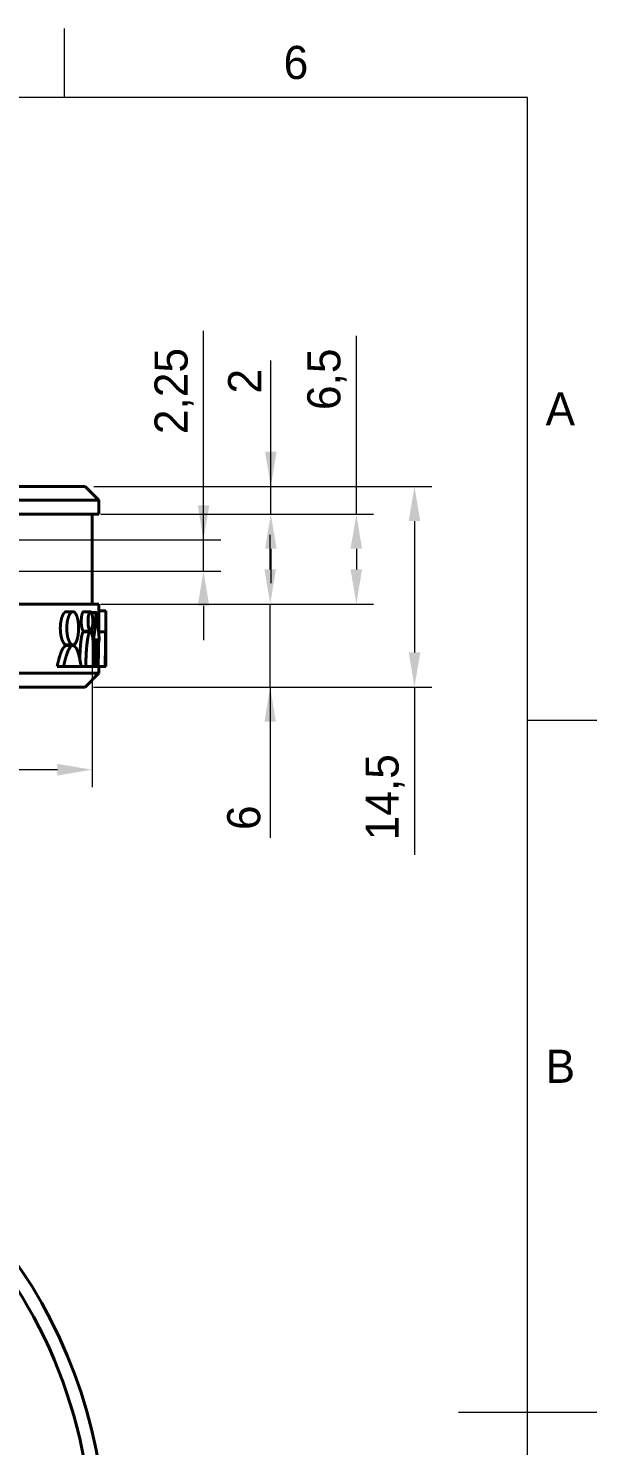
# Model space of a CAD drawing. Header units: millimetres. Extents: x 15 to 292, y 5 to 205.
# Drawn here: x 250.9 to 292, y 102.6 to 205 of the extents above; entities that cross this region are included whole.
import ezdxf

# ---------------------------------------------------------------- set-up
doc = ezdxf.new("R2010")
doc.units = ezdxf.units.MM
for name, color, linetype in [('Annotations', 7, 'Continuous'), ('Border', 7, 'Continuous'), ('Geometries', 7, 'Continuous')]:
    doc.layers.add(name, color=color, linetype=linetype)
doc.styles.add('Shapr0', font='txt', dxfattribs={"height": 2.3925})
doc.styles.add('Shapr3', font='txt', dxfattribs={"height": 2.3925})
doc.dimstyles.new('ISO-25', dxfattribs={"dimtxt": 2.5, "dimasz": 2.5, "dimexe": 1.25, "dimexo": 0.625, "dimtad": 1, "dimtxsty": 'Standard', "dimcen": 2.5, "dimadec": 0, "dimazin": 0, "dimtfac": 1, "dimtmove": 0, "dimatfit": 3, "dimfxl": 1, "dimarcsym": 0})

# ---------------------------------------------------------------- blocks, each defined once
blk = doc.blocks.new('*D5')
at = {"layer": 'Annotations', "color": 0, "linetype": 'Continuous', "lineweight": 15}
for p, q in [((263.56, 168.03), (263.56, 183.14)), ((263.56, 170.53), (263.56, 173.03)), ((249.7, 168.03), (264.81, 168.03)), ((263.56, 165.78), (263.56, 168.03)), ((249.7, 165.78), (264.81, 165.78)), ((263.56, 163.28), (263.56, 160.78))]:
    blk.add_line(p, q, dxfattribs=at)
at = {"layer": 'Annotations', "color": 0}
for points in [[(263.15, 170.53), (263.98, 170.53), (263.56, 168.03)], [(263.98, 163.28), (263.15, 163.28), (263.56, 165.78)]]:
    blk.add_solid(points, dxfattribs=at)
at = {"layer": 'Defpoints', "color": 0}
for p in [(249.08, 168.03), (263.56, 168.03), (249.08, 165.78)]:
    blk.add_point(p, dxfattribs=at)
at = {"layer": 'Annotations', "color": 0, "lineweight": 15, "insert": (261.44, 178.79), "char_height": 2.393, "attachment_point": 5, "rotation": 90, "style": 'Shapr3'}
blk.add_mtext('\\A1;2,25', dxfattribs=at)
blk = doc.blocks.new('*D6')
at = {"layer": 'Annotations', "color": 0, "linetype": 'Continuous', "lineweight": 15}
for p, q in [((274.62, 169.9), (274.62, 182.79)), ((256.13, 169.9), (275.87, 169.9)), ((274.62, 167.4), (274.62, 165.9)), ((256.13, 163.4), (275.87, 163.4))]:
    blk.add_line(p, q, dxfattribs=at)
at = {"layer": 'Annotations', "color": 0}
for points in [[(275.03, 167.4), (274.2, 167.4), (274.62, 169.9)], [(274.2, 165.9), (275.03, 165.9), (274.62, 163.4)]]:
    blk.add_solid(points, dxfattribs=at)
at = {"layer": 'Defpoints', "color": 0}
for p in [(255.5, 169.9), (255.5, 163.4), (274.62, 163.4)]:
    blk.add_point(p, dxfattribs=at)
at = {"layer": 'Annotations', "color": 0, "lineweight": 15, "insert": (272.49, 179.64), "char_height": 2.393, "attachment_point": 5, "rotation": 90, "style": 'Shapr3'}
blk.add_mtext('\\A1;6,5', dxfattribs=at)
blk = doc.blocks.new('*D7')
at = {"layer": 'Annotations', "color": 0, "linetype": 'Continuous', "lineweight": 15}
for p, q in [((268.43, 171.9), (268.43, 181)), ((268.43, 174.4), (268.43, 176.9)), ((255.63, 171.9), (269.68, 171.9)), ((268.43, 169.9), (268.43, 171.9)), ((256.13, 169.9), (269.68, 169.9)), ((268.43, 167.4), (268.43, 164.9))]:
    blk.add_line(p, q, dxfattribs=at)
at = {"layer": 'Annotations', "color": 0}
for points in [[(268.02, 174.4), (268.85, 174.4), (268.43, 171.9)], [(268.85, 167.4), (268.02, 167.4), (268.43, 169.9)]]:
    blk.add_solid(points, dxfattribs=at)
at = {"layer": 'Defpoints', "color": 0}
for p in [(255, 171.9), (268.43, 171.9), (255.5, 169.9)]:
    blk.add_point(p, dxfattribs=at)
at = {"layer": 'Annotations', "color": 0, "lineweight": 15, "insert": (266.54, 179.5), "char_height": 2.393, "attachment_point": 5, "rotation": 90, "style": 'Shapr3'}
blk.add_mtext('\\A1;2', dxfattribs=at)
blk = doc.blocks.new('*D8')
at = {"layer": 'Annotations', "color": 0, "linetype": 'Continuous', "lineweight": 15}
for p, q in [((268.39, 165.9), (268.39, 168.4)), ((256.13, 163.4), (269.64, 163.4)), ((268.39, 157.4), (268.39, 163.4)), ((255.62, 157.4), (269.64, 157.4)), ((268.39, 157.4), (268.39, 146.52)), ((268.39, 154.9), (268.39, 152.4))]:
    blk.add_line(p, q, dxfattribs=at)
at = {"layer": 'Annotations', "color": 0}
for points in [[(267.97, 165.9), (268.8, 165.9), (268.39, 163.4)], [(268.8, 154.9), (267.97, 154.9), (268.39, 157.4)]]:
    blk.add_solid(points, dxfattribs=at)
at = {"layer": 'Defpoints', "color": 0}
for p in [(255.5, 163.4), (268.39, 163.4), (255, 157.4)]:
    blk.add_point(p, dxfattribs=at)
at = {"layer": 'Annotations', "color": 0, "lineweight": 15, "insert": (266.49, 147.96), "char_height": 2.393, "attachment_point": 5, "rotation": 90, "style": 'Shapr3'}
blk.add_mtext('\\A1;6', dxfattribs=at)
blk = doc.blocks.new('*D9')
at = {"layer": 'Annotations', "color": 0, "linetype": 'Continuous', "lineweight": 15}
for p, q in [((255.63, 171.9), (280.07, 171.9)), ((278.82, 169.4), (278.82, 159.9)), ((255.62, 157.4), (280.07, 157.4)), ((278.82, 157.4), (278.82, 145.27))]:
    blk.add_line(p, q, dxfattribs=at)
at = {"layer": 'Annotations', "color": 0}
for points in [[(279.24, 169.4), (278.41, 169.4), (278.82, 171.9)], [(278.41, 159.9), (279.24, 159.9), (278.82, 157.4)]]:
    blk.add_solid(points, dxfattribs=at)
at = {"layer": 'Defpoints', "color": 0}
for p in [(255, 171.9), (255, 157.4), (278.82, 157.4)]:
    blk.add_point(p, dxfattribs=at)
at = {"layer": 'Annotations', "color": 0, "lineweight": 15, "insert": (276.7, 149.44), "char_height": 2.393, "attachment_point": 5, "rotation": 90, "style": 'Shapr3'}
blk.add_mtext('\\A1;14,5', dxfattribs=at)
blk = doc.blocks.new('*D10')
at = {"layer": 'Annotations', "color": 0, "linetype": 'Continuous', "lineweight": 15}
for p, q in [((184.5, 162.78), (184.5, 150.18)), ((255.5, 162.78), (255.5, 150.18)), ((253, 151.43), (187, 151.43))]:
    blk.add_line(p, q, dxfattribs=at)
at = {"layer": 'Annotations', "color": 0}
for points in [[(187, 151.85), (187, 151.01), (184.5, 151.43)], [(253, 151.01), (253, 151.85), (255.5, 151.43)]]:
    blk.add_solid(points, dxfattribs=at)
at = {"layer": 'Defpoints', "color": 0}
for p in [(184.5, 163.4), (255.5, 163.4), (184.5, 151.43)]:
    blk.add_point(p, dxfattribs=at)
at = {"layer": 'Annotations', "color": 0, "lineweight": 15, "insert": (220.15, 153.33), "char_height": 2.393, "attachment_point": 5, "style": 'Shapr3'}
blk.add_mtext('\\A1;71', dxfattribs=at)

msp = doc.modelspace()

# ---------------------------------------------------------------- linework, layer by layer
at = {"layer": 'Border', "linetype": 'Continuous', "lineweight": 15}
for p, q in [((253.5, 200), (253.5, 205)), ((287, 200), (20, 200)), ((287, 10), (287, 200)), ((287, 155), (292, 155)), ((282, 105), (292, 105))]:
    msp.add_line(p, q, dxfattribs=at)
at = {"layer": 'Geometries', "linetype": 'Continuous', "lineweight": 40}
for p, q in [((255, 171.9), (185, 171.9)), ((256, 170.9), (255, 171.9)), ((184, 170.9), (256, 170.9)), ((256, 170.9), (256, 169.9)), ((184.5, 169.9), (255.5, 169.9)), ((255.5, 169.9), (256, 169.9)), ((255.5, 169.9), (255.5, 163.4)), ((184.5, 163.4), (255.5, 163.4)), ((253.654, 162.85), (254.05, 162.85)), ((254.05, 162.85), (254.121, 162.85)), ((254.9, 162.85), (255.385, 162.85)), ((255.5, 163.4), (256, 163.4)), ((256, 163.4), (256, 162.9)), ((256.5, 162.9), (256, 162.9)), ((256.5, 158.9), (256.5, 162.9)), ((255.448, 162.8), (255.839, 162.8)), ((255.771, 161.85), (255.54, 161.85)), ((255.839, 161.9), (255.545, 161.9)), ((255.552, 162), (255.839, 162)), ((255.904, 161.85), (255.868, 161.85)), ((254.9, 161.45), (255.204, 161.45)), ((255.198, 161.4), (254.9, 161.4)), ((255.385, 161.4), (255.198, 161.4)), ((255.204, 161.45), (255.385, 161.45)), ((255.521, 161.724), (255.727, 161.724)), ((255.541, 161.024), (255.643, 161.024)), ((255.741, 160.9), (255.741, 159.15)), ((255.93, 160.9), (255.93, 160.65)), ((255.997, 161.4), (255.986, 161.4)), ((256.486, 161.4), (255.997, 161.4)), ((256.486, 161.4), (256.497, 161.4)), ((253.654, 160.45), (254.05, 160.45)), ((254.121, 160.4), (253.654, 160.4)), ((254.05, 160.45), (254.121, 160.45)), ((255.593, 160.65), (255.69, 160.65)), ((255.93, 160.65), (255.974, 160.65)), ((255.93, 160.65), (255.93, 159.15)), ((253.455, 158.9), (252.987, 158.9)), ((254.708, 158.9), (253.455, 158.9)), ((255.058, 158.9), (254.708, 158.9)), ((255.058, 158.901), (255.058, 158.9)), ((255.671, 158.9), (255.058, 158.9)), ((255.741, 159.15), (255.669, 159.15)), ((255.672, 158.9), (255.791, 158.9)), ((255.791, 158.9), (255.886, 158.9)), ((256, 158.9), (255.944, 158.9)), ((256.446, 158.9), (256, 158.9)), ((256, 158.9), (256, 158.4)), ((256.5, 158.9), (256.446, 158.9)), ((256, 158.4), (184, 158.4)), ((256, 158.4), (255, 157.4)), ((185, 157.4), (254.996, 157.4)), ((254.996, 157.4), (255, 157.4))]:
    msp.add_line(p, q, dxfattribs=at)
at = {"layer": 'Geometries', "linetype": 'Continuous', "lineweight": 40, "flags": 128}
for points in [[(253.654, 162.85), (253.644, 162.85), (253.635, 162.849), (253.625, 162.848), (253.616, 162.846), (253.606, 162.843), (253.597, 162.84), (253.588, 162.836), (253.578, 162.832), (253.569, 162.827), (253.559, 162.821), (253.55, 162.815), (253.54, 162.808), (253.53, 162.8), (253.52, 162.792), (253.511, 162.783), (253.502, 162.774), (253.492, 162.764), (253.483, 162.754), (253.475, 162.743), (253.466, 162.732), (253.457, 162.72), (253.448, 162.708), (253.44, 162.695), (253.431, 162.682), (253.423, 162.668), (253.414, 162.653), (253.405, 162.637), (253.397, 162.621), (253.389, 162.605), (253.38, 162.588), (253.373, 162.571), (253.365, 162.554), (253.358, 162.536), (253.35, 162.518), (253.343, 162.499), (253.336, 162.48), (253.329, 162.461), (253.323, 162.441), (253.316, 162.421), (253.31, 162.4), (253.303, 162.378), (253.297, 162.356), (253.291, 162.333), (253.285, 162.31), (253.279, 162.287), (253.274, 162.264), (253.269, 162.241), (253.264, 162.218), (253.259, 162.194), (253.254, 162.171), (253.25, 162.147), (253.246, 162.122), (253.242, 162.098), (253.238, 162.073), (253.235, 162.048), (253.232, 162.022), (253.228, 161.995), (253.225, 161.968), (253.223, 161.941), (253.22, 161.914), (253.218, 161.888), (253.216, 161.862), (253.214, 161.836), (253.213, 161.81), (253.212, 161.783), (253.211, 161.757), (253.21, 161.73), (253.209, 161.704), (253.209, 161.677), (253.209, 161.651), (253.209, 161.623), (253.209, 161.595), (253.21, 161.567), (253.211, 161.539), (253.212, 161.512), (253.213, 161.485), (253.215, 161.459), (253.217, 161.433), (253.218, 161.407), (253.221, 161.381), (253.223, 161.355), (253.226, 161.33), (253.229, 161.304), (253.232, 161.279), (253.235, 161.254), (253.238, 161.228), (253.242, 161.202), (253.247, 161.176), (253.251, 161.15), (253.255, 161.125), (253.26, 161.101), (253.265, 161.078), (253.27, 161.055), (253.275, 161.032), (253.28, 161.009), (253.286, 160.987), (253.291, 160.965), (253.297, 160.944), (253.303, 160.922), (253.309, 160.901), (253.316, 160.88), (253.323, 160.859), (253.33, 160.838), (253.337, 160.818), (253.345, 160.798), (253.352, 160.779), (253.359, 160.761), (253.367, 160.744), (253.374, 160.726), (253.382, 160.71), (253.39, 160.694), (253.398, 160.678), (253.406, 160.662), (253.414, 160.648), (253.422, 160.633), (253.431, 160.619), (253.44, 160.605), (253.449, 160.591), (253.458, 160.579), (253.467, 160.566), (253.476, 160.555), (253.485, 160.545), (253.494, 160.535), (253.503, 160.525), (253.513, 160.516), (253.522, 160.508), (253.531, 160.5), (253.54, 160.493), (253.55, 160.486), (253.559, 160.48), (253.569, 160.474), (253.579, 160.469), (253.589, 160.464), (253.599, 160.46), (253.608, 160.457), (253.618, 160.455), (253.627, 160.453), (253.637, 160.451), (253.646, 160.45), (253.654, 160.45)], [(254.121, 162.85), (254.117, 162.85), (254.107, 162.85), (254.097, 162.848), (254.087, 162.847), (254.077, 162.844), (254.067, 162.841), (254.058, 162.837), (254.049, 162.833), (254.039, 162.828), (254.03, 162.823), (254.02, 162.817), (254.011, 162.811), (254.002, 162.804), (253.993, 162.796), (253.983, 162.788), (253.974, 162.779), (253.965, 162.769), (253.955, 162.759), (253.946, 162.748), (253.937, 162.736), (253.927, 162.724), (253.919, 162.712), (253.91, 162.699), (253.901, 162.686), (253.893, 162.673), (253.885, 162.658), (253.876, 162.644), (253.868, 162.629), (253.86, 162.613), (253.852, 162.597), (253.845, 162.581), (253.837, 162.563), (253.829, 162.544), (253.821, 162.525), (253.813, 162.506), (253.806, 162.486), (253.799, 162.467), (253.792, 162.448), (253.786, 162.428), (253.779, 162.407), (253.773, 162.386), (253.767, 162.365), (253.761, 162.344), (253.755, 162.322), (253.75, 162.3), (253.745, 162.277), (253.739, 162.253), (253.734, 162.229), (253.729, 162.204), (253.724, 162.18), (253.719, 162.154), (253.715, 162.13), (253.711, 162.106), (253.708, 162.081), (253.704, 162.056), (253.701, 162.031), (253.698, 162.006), (253.695, 161.98), (253.692, 161.955), (253.689, 161.929), (253.687, 161.903), (253.685, 161.876), (253.683, 161.848), (253.681, 161.821), (253.68, 161.793), (253.679, 161.765), (253.678, 161.739), (253.677, 161.712), (253.677, 161.686), (253.677, 161.659), (253.677, 161.633), (253.677, 161.606), (253.678, 161.58), (253.678, 161.553), (253.679, 161.527), (253.68, 161.501), (253.682, 161.473), (253.684, 161.446), (253.686, 161.418), (253.688, 161.391), (253.69, 161.364), (253.693, 161.338), (253.695, 161.312), (253.698, 161.287), (253.702, 161.262), (253.705, 161.237), (253.709, 161.212), (253.712, 161.188), (253.716, 161.163), (253.721, 161.139), (253.725, 161.115), (253.73, 161.09), (253.735, 161.066), (253.74, 161.042), (253.746, 161.018), (253.752, 160.994), (253.757, 160.972), (253.763, 160.951), (253.769, 160.929), (253.775, 160.908), (253.781, 160.887), (253.788, 160.867), (253.794, 160.847), (253.801, 160.828), (253.808, 160.809), (253.815, 160.79), (253.823, 160.771), (253.831, 160.752), (253.838, 160.734), (253.847, 160.716), (253.855, 160.699), (253.863, 160.683), (253.871, 160.667), (253.879, 160.652), (253.887, 160.638), (253.895, 160.624), (253.904, 160.61), (253.912, 160.597), (253.921, 160.585), (253.93, 160.573), (253.939, 160.562), (253.948, 160.55), (253.957, 160.539), (253.967, 160.529), (253.977, 160.519), (253.986, 160.51), (253.995, 160.503), (254.004, 160.496), (254.013, 160.489), (254.022, 160.483), (254.03, 160.477), (254.04, 160.472), (254.049, 160.468), (254.058, 160.464), (254.067, 160.46), (254.076, 160.457)], [(254.121, 160.45), (254.123, 160.45), (254.132, 160.451), (254.142, 160.452), (254.151, 160.453), (254.161, 160.455), (254.17, 160.458), (254.18, 160.462), (254.189, 160.466), (254.199, 160.471), (254.208, 160.476), (254.218, 160.482), (254.227, 160.489), (254.236, 160.496), (254.245, 160.503), (254.253, 160.511), (254.262, 160.52), (254.27, 160.529), (254.279, 160.539), (254.287, 160.549), (254.296, 160.56), (254.304, 160.571), (254.312, 160.583), (254.321, 160.597), (254.329, 160.61), (254.337, 160.624), (254.345, 160.639), (254.353, 160.654), (254.36, 160.669), (254.367, 160.684), (254.375, 160.7), (254.382, 160.717), (254.388, 160.733), (254.395, 160.751), (254.402, 160.769), (254.408, 160.787), (254.415, 160.805), (254.421, 160.825), (254.427, 160.846), (254.433, 160.867), (254.439, 160.888), (254.445, 160.91), (254.451, 160.931), (254.456, 160.952), (254.461, 160.974), (254.466, 160.996), (254.47, 161.019), (254.475, 161.041), (254.479, 161.064), (254.483, 161.088), (254.487, 161.111), (254.491, 161.135), (254.495, 161.16), (254.499, 161.186), (254.502, 161.212), (254.505, 161.238), (254.508, 161.264), (254.511, 161.289), (254.513, 161.315), (254.516, 161.34), (254.518, 161.366), (254.52, 161.392), (254.522, 161.418), (254.523, 161.444), (254.525, 161.47), (254.526, 161.496), (254.527, 161.523), (254.528, 161.551), (254.528, 161.578), (254.529, 161.606), (254.529, 161.634), (254.529, 161.662), (254.529, 161.689), (254.528, 161.715), (254.528, 161.742), (254.527, 161.768), (254.526, 161.794), (254.525, 161.821), (254.524, 161.847), (254.522, 161.873), (254.521, 161.899), (254.519, 161.925), (254.517, 161.952), (254.514, 161.979), (254.512, 162.006), (254.509, 162.032), (254.506, 162.058), (254.503, 162.083), (254.499, 162.108), (254.496, 162.132), (254.493, 162.156), (254.489, 162.18), (254.485, 162.204), (254.481, 162.227), (254.476, 162.251), (254.472, 162.273), (254.467, 162.296), (254.462, 162.319), (254.457, 162.342), (254.452, 162.365), (254.446, 162.387), (254.44, 162.409), (254.435, 162.429), (254.429, 162.449), (254.423, 162.469), (254.417, 162.488), (254.411, 162.507), (254.404, 162.525), (254.398, 162.543), (254.391, 162.561), (254.384, 162.578), (254.377, 162.594), (254.37, 162.611), (254.362, 162.628), (254.354, 162.644), (254.347, 162.659), (254.339, 162.674), (254.331, 162.687), (254.323, 162.701), (254.315, 162.713), (254.307, 162.725), (254.299, 162.737), (254.291, 162.748), (254.282, 162.758), (254.274, 162.768), (254.265, 162.777), (254.257, 162.786), (254.247, 162.795), (254.238, 162.803), (254.229, 162.81), (254.219, 162.817), (254.21, 162.823), (254.201, 162.829), (254.192, 162.833), (254.182, 162.838), (254.173, 162.841), (254.164, 162.844), (254.155, 162.847), (254.145, 162.848), (254.136, 162.85), (254.127, 162.85), (254.121, 162.85)], [(254.9, 162.85), (254.895, 162.85), (254.89, 162.849), (254.886, 162.848), (254.881, 162.846), (254.876, 162.844), (254.871, 162.841), (254.867, 162.837), (254.862, 162.833), (254.857, 162.829), (254.852, 162.823), (254.847, 162.817), (254.842, 162.811), (254.838, 162.804), (254.833, 162.797), (254.829, 162.789), (254.824, 162.781), (254.82, 162.773), (254.816, 162.764), (254.811, 162.754), (254.807, 162.744), (254.803, 162.733), (254.799, 162.721), (254.794, 162.709), (254.79, 162.697), (254.786, 162.685), (254.783, 162.672), (254.779, 162.659), (254.775, 162.645), (254.772, 162.632), (254.768, 162.617), (254.765, 162.603), (254.762, 162.588), (254.759, 162.572), (254.756, 162.555), (254.753, 162.539), (254.75, 162.521), (254.747, 162.505), (254.745, 162.488), (254.742, 162.471), (254.74, 162.454), (254.738, 162.436), (254.736, 162.418), (254.734, 162.4), (254.732, 162.382), (254.73, 162.363), (254.729, 162.343), (254.727, 162.324), (254.726, 162.304), (254.725, 162.285), (254.724, 162.266), (254.723, 162.247), (254.723, 162.228), (254.722, 162.208), (254.722, 162.189), (254.722, 162.17), (254.722, 162.151), (254.722, 162.13), (254.722, 162.11), (254.722, 162.09), (254.723, 162.069), (254.724, 162.05), (254.724, 162.031), (254.725, 162.012), (254.726, 161.993), (254.728, 161.974), (254.729, 161.956), (254.73, 161.937), (254.732, 161.919), (254.734, 161.9), (254.736, 161.881), (254.738, 161.862), (254.74, 161.844), (254.743, 161.827), (254.745, 161.809), (254.748, 161.793), (254.75, 161.776), (254.753, 161.76), (254.756, 161.744), (254.759, 161.729), (254.762, 161.713), (254.765, 161.698), (254.769, 161.682), (254.772, 161.667), (254.776, 161.653), (254.78, 161.639), (254.783, 161.626), (254.787, 161.614), (254.791, 161.601), (254.795, 161.59), (254.799, 161.578), (254.803, 161.567), (254.807, 161.557), (254.812, 161.546), (254.816, 161.536), (254.821, 161.527), (254.825, 161.518), (254.83, 161.51), (254.834, 161.502), (254.839, 161.495), (254.843, 161.489), (254.848, 161.483), (254.853, 161.477), (254.857, 161.472), (254.862, 161.467), (254.867, 161.463), (254.872, 161.46), (254.877, 161.457), (254.882, 161.454), (254.887, 161.452), (254.891, 161.451), (254.896, 161.45), (254.9, 161.45)], [(255.771, 161.85), (255.769, 161.85), (255.767, 161.849), (255.764, 161.848), (255.762, 161.846), (255.759, 161.843), (255.757, 161.84), (255.755, 161.837), (255.753, 161.833), (255.751, 161.829), (255.748, 161.823), (255.746, 161.816), (255.743, 161.809), (255.742, 161.803), (255.74, 161.796), (255.738, 161.789), (255.737, 161.782), (255.735, 161.774), (255.733, 161.764), (255.732, 161.755), (255.73, 161.745), (255.729, 161.735), (255.727, 161.724)], [(255.799, 161.808), (255.796, 161.815), (255.794, 161.822), (255.792, 161.828), (255.79, 161.832), (255.788, 161.836), (255.786, 161.839), (255.784, 161.842), (255.781, 161.845), (255.778, 161.848), (255.776, 161.849), (255.773, 161.85), (255.771, 161.85), (255.771, 161.85)], [(255.839, 161.9), (255.839, 161.9), (255.836, 161.9), (255.834, 161.899), (255.832, 161.898), (255.83, 161.896), (255.828, 161.893), (255.826, 161.891), (255.823, 161.886), (255.821, 161.882), (255.818, 161.876), (255.816, 161.87), (255.813, 161.863), (255.811, 161.856), (255.808, 161.847), (255.806, 161.838), (255.803, 161.828), (255.801, 161.818), (255.799, 161.808)], [(255.868, 161.85), (255.867, 161.854), (255.865, 161.861), (255.863, 161.867), (255.861, 161.873), (255.859, 161.878), (255.857, 161.882), (255.855, 161.886), (255.853, 161.889), (255.851, 161.892), (255.849, 161.895), (255.847, 161.897), (255.845, 161.898), (255.843, 161.9), (255.841, 161.9), (255.839, 161.9)], [(255.878, 161.808), (255.876, 161.818), (255.874, 161.828), (255.872, 161.838), (255.869, 161.847), (255.868, 161.85)], [(255.904, 161.85), (255.903, 161.85), (255.901, 161.85), (255.898, 161.848), (255.896, 161.847), (255.894, 161.845), (255.892, 161.842), (255.89, 161.839), (255.888, 161.835), (255.886, 161.831), (255.884, 161.826), (255.882, 161.82), (255.88, 161.814), (255.878, 161.808)], [(255.942, 161.724), (255.941, 161.736), (255.94, 161.748), (255.938, 161.759), (255.937, 161.767), (255.936, 161.775), (255.934, 161.782), (255.933, 161.789), (255.931, 161.798), (255.929, 161.806), (255.927, 161.814), (255.925, 161.819), (255.924, 161.824), (255.922, 161.829), (255.92, 161.833), (255.918, 161.837), (255.916, 161.842), (255.913, 161.845), (255.911, 161.847), (255.909, 161.848), (255.907, 161.849), (255.906, 161.85), (255.904, 161.85)], [(254.9, 161.4), (254.898, 161.4), (254.894, 161.4), (254.89, 161.399), (254.885, 161.397), (254.881, 161.395), (254.877, 161.392), (254.873, 161.389), (254.868, 161.385), (254.864, 161.38), (254.86, 161.375), (254.855, 161.37), (254.851, 161.364), (254.847, 161.357), (254.842, 161.35), (254.838, 161.342), (254.834, 161.334), (254.829, 161.323), (254.824, 161.312), (254.819, 161.3), (254.814, 161.288), (254.81, 161.275), (254.805, 161.262), (254.8, 161.248), (254.796, 161.234), (254.791, 161.219), (254.787, 161.203), (254.782, 161.187), (254.778, 161.17), (254.773, 161.151), (254.768, 161.13), (254.764, 161.109), (254.759, 161.088), (254.754, 161.066), (254.75, 161.044), (254.746, 161.022), (254.742, 161), (254.737, 160.977), (254.733, 160.954), (254.73, 160.93), (254.726, 160.907), (254.722, 160.881), (254.718, 160.855), (254.714, 160.829), (254.711, 160.803), (254.706, 160.772), (254.702, 160.741), (254.698, 160.709), (254.695, 160.677), (254.691, 160.645), (254.688, 160.613), (254.683, 160.574), (254.679, 160.535), (254.676, 160.496), (254.672, 160.456), (254.669, 160.417), (254.665, 160.377), (254.662, 160.337), (254.659, 160.296), (254.656, 160.256), (254.653, 160.216), (254.651, 160.172), (254.648, 160.129), (254.646, 160.085), (254.643, 160.042), (254.641, 159.998), (254.638, 159.944), (254.636, 159.89), (254.634, 159.836), (254.632, 159.782), (254.63, 159.728), (254.629, 159.674), (254.627, 159.62), (254.626, 159.565), (254.625, 159.511), (254.624, 159.456), (254.624, 159.402), (254.624, 159.383)], [(255.385, 161.4), (255.384, 161.4), (255.373, 161.398), (255.361, 161.393), (255.349, 161.384), (255.338, 161.372), (255.327, 161.356), (255.315, 161.338), (255.305, 161.316), (255.294, 161.293), (255.281, 161.258), (255.268, 161.22), (255.255, 161.179), (255.243, 161.135), (255.232, 161.09), (255.221, 161.042), (255.207, 160.975), (255.194, 160.906), (255.182, 160.834), (255.171, 160.761), (255.16, 160.686), (255.147, 160.587), (255.135, 160.485), (255.125, 160.382), (255.117, 160.303)], [(255.502, 161.199), (255.496, 161.223), (255.484, 161.261), (255.471, 161.295), (255.461, 161.318), (255.451, 161.339), (255.441, 161.357), (255.43, 161.372), (255.419, 161.384), (255.407, 161.393), (255.396, 161.399), (255.385, 161.4)], [(255.541, 161.025), (255.537, 161.045), (255.527, 161.093), (255.517, 161.139), (255.507, 161.182), (255.502, 161.199)], [(255.561, 160.9), (255.56, 160.912), (255.549, 160.98), (255.541, 161.025)], [(255.593, 160.65), (255.591, 160.675), (255.579, 160.769), (255.57, 160.841), (255.561, 160.9)], [(255.643, 161.024), (255.642, 161.012), (255.641, 161), (255.64, 160.987), (255.639, 160.977), (255.638, 160.966), (255.638, 160.956), (255.637, 160.946), (255.637, 160.932), (255.636, 160.918), (255.636, 160.904), (255.636, 160.894), (255.636, 160.883), (255.637, 160.872), (255.637, 160.862), (255.638, 160.848), (255.638, 160.835), (255.639, 160.821), (255.64, 160.811), (255.641, 160.801), (255.642, 160.792), (255.643, 160.782), (255.644, 160.77), (255.646, 160.758), (255.648, 160.747), (255.649, 160.739), (255.651, 160.731), (255.652, 160.723), (255.654, 160.716), (255.656, 160.707), (255.658, 160.698), (255.661, 160.69), (255.663, 160.685), (255.665, 160.68), (255.667, 160.675), (255.669, 160.67), (255.672, 160.665), (255.674, 160.661), (255.677, 160.657), (255.679, 160.655), (255.682, 160.653), (255.684, 160.652), (255.686, 160.651), (255.689, 160.65), (255.69, 160.65)], [(255.69, 160.65), (255.692, 160.651), (255.695, 160.652), (255.697, 160.653), (255.699, 160.655), (255.701, 160.657), (255.703, 160.659), (255.706, 160.664), (255.709, 160.668), (255.712, 160.674), (255.714, 160.679), (255.715, 160.684), (255.717, 160.689), (255.719, 160.695), (255.721, 160.703), (255.724, 160.712), (255.726, 160.722), (255.727, 160.729), (255.729, 160.737), (255.73, 160.746), (255.731, 160.754), (255.733, 160.766), (255.734, 160.777), (255.736, 160.79), (255.737, 160.799), (255.738, 160.809), (255.738, 160.819), (255.739, 160.829), (255.74, 160.841), (255.74, 160.852), (255.74, 160.864), (255.741, 160.876), (255.741, 160.888), (255.741, 160.9)], [(255.93, 160.9), (255.931, 160.886), (255.931, 160.873), (255.931, 160.859), (255.931, 160.848), (255.932, 160.838), (255.932, 160.828), (255.933, 160.818), (255.934, 160.805), (255.935, 160.792), (255.936, 160.78), (255.937, 160.77), (255.938, 160.761), (255.939, 160.753), (255.94, 160.744), (255.942, 160.734), (255.943, 160.724), (255.945, 160.714), (255.946, 160.707), (255.948, 160.7), (255.949, 160.694), (255.951, 160.688), (255.953, 160.681), (255.955, 160.675), (255.957, 160.669), (255.959, 160.665), (255.961, 160.662), (255.963, 160.659), (255.964, 160.656), (255.967, 160.654), (255.969, 160.652), (255.971, 160.651), (255.973, 160.65), (255.974, 160.65)], [(255.976, 160.651), (255.977, 160.651), (255.979, 160.652), (255.981, 160.654), (255.983, 160.657), (255.985, 160.66), (255.987, 160.663), (255.989, 160.667), (255.99, 160.671), (255.992, 160.676), (255.994, 160.682), (255.996, 160.689), (255.998, 160.697), (255.999, 160.703), (256.001, 160.71), (256.002, 160.717), (256.003, 160.724), (256.005, 160.735), (256.006, 160.745), (256.008, 160.756), (256.009, 160.765), (256.01, 160.774), (256.011, 160.784), (256.011, 160.793), (256.012, 160.806), (256.013, 160.819), (256.014, 160.832), (256.014, 160.842), (256.014, 160.853), (256.015, 160.863), (256.015, 160.874), (256.015, 160.888), (256.015, 160.902), (256.015, 160.916), (256.015, 160.926), (256.015, 160.937), (256.015, 160.947), (256.014, 160.958), (256.014, 160.969), (256.013, 160.981), (256.012, 160.992), (256.012, 161.003), (256.011, 161.014), (256.01, 161.024)], [(252.987, 158.9), (252.996, 158.949), (253.006, 158.998), (253.016, 159.046), (253.026, 159.094), (253.037, 159.142), (253.047, 159.189), (253.058, 159.236), (253.069, 159.283), (253.08, 159.329), (253.092, 159.375), (253.102, 159.413), (253.112, 159.45), (253.122, 159.488), (253.132, 159.525), (253.142, 159.561), (253.153, 159.598), (253.164, 159.635), (253.176, 159.672), (253.188, 159.709), (253.197, 159.736), (253.206, 159.763), (253.215, 159.789), (253.224, 159.816), (253.234, 159.842), (253.243, 159.868), (253.253, 159.893), (253.263, 159.918), (253.273, 159.943), (253.283, 159.967), (253.293, 159.991), (253.303, 160.014), (253.314, 160.037), (253.325, 160.06), (253.335, 160.082), (253.346, 160.103), (253.355, 160.121), (253.365, 160.138), (253.374, 160.154), (253.383, 160.171), (253.393, 160.187), (253.402, 160.202), (253.412, 160.217), (253.422, 160.231), (253.431, 160.245), (253.441, 160.258), (253.451, 160.271), (253.461, 160.283), (253.471, 160.295), (253.481, 160.306), (253.491, 160.317), (253.501, 160.327), (253.512, 160.336), (253.523, 160.346), (253.534, 160.355), (253.545, 160.363), (253.556, 160.37), (253.566, 160.376), (253.577, 160.381), (253.587, 160.386), (253.598, 160.39), (253.608, 160.394), (253.619, 160.396), (253.63, 160.398), (253.64, 160.4), (253.651, 160.4), (253.654, 160.4)], [(254.121, 160.4), (254.114, 160.4), (254.103, 160.399), (254.093, 160.398), (254.083, 160.396), (254.074, 160.393), (254.065, 160.39), (254.055, 160.387), (254.046, 160.382), (254.036, 160.377), (254.027, 160.372), (254.017, 160.366), (254.007, 160.359), (253.998, 160.352), (253.988, 160.344), (253.979, 160.336), (253.969, 160.327), (253.96, 160.318), (253.95, 160.308), (253.94, 160.297), (253.931, 160.286), (253.921, 160.274), (253.912, 160.262), (253.902, 160.249), (253.892, 160.235), (253.882, 160.22), (253.872, 160.205), (253.862, 160.189), (253.852, 160.173), (253.843, 160.156), (253.833, 160.139), (253.824, 160.122), (253.814, 160.104), (253.805, 160.086), (253.794, 160.062), (253.782, 160.038), (253.771, 160.014), (253.76, 159.989), (253.748, 159.961), (253.737, 159.934), (253.725, 159.905), (253.714, 159.876), (253.703, 159.846), (253.692, 159.815), (253.68, 159.783), (253.67, 159.751), (253.659, 159.719), (253.648, 159.686), (253.638, 159.653), (253.628, 159.619), (253.617, 159.585), (253.608, 159.551), (253.598, 159.517), (253.588, 159.482), (253.577, 159.44), (253.566, 159.397), (253.555, 159.354), (253.544, 159.311), (253.534, 159.267), (253.523, 159.22), (253.512, 159.173), (253.501, 159.125), (253.491, 159.077), (253.481, 159.028), (253.472, 158.986), (253.464, 158.943), (253.455, 158.9)], [(254.076, 160.457), (254.085, 160.455), (254.095, 160.453), (254.104, 160.451), (254.114, 160.45), (254.121, 160.45)], [(254.624, 159.383), (254.617, 159.413), (254.609, 159.45), (254.601, 159.488), (254.593, 159.525), (254.584, 159.561), (254.575, 159.598), (254.566, 159.635), (254.557, 159.672), (254.547, 159.709), (254.539, 159.736), (254.532, 159.763), (254.524, 159.789), (254.516, 159.816), (254.508, 159.842), (254.5, 159.868), (254.492, 159.893), (254.483, 159.918), (254.475, 159.943), (254.466, 159.967), (254.457, 159.991), (254.448, 160.014), (254.439, 160.037), (254.43, 160.06), (254.42, 160.082), (254.411, 160.103), (254.402, 160.121), (254.394, 160.138), (254.386, 160.154), (254.377, 160.171), (254.369, 160.187), (254.36, 160.202), (254.352, 160.217), (254.343, 160.231), (254.334, 160.245), (254.325, 160.258), (254.316, 160.271), (254.307, 160.283), (254.297, 160.295), (254.288, 160.306), (254.278, 160.317), (254.269, 160.327), (254.259, 160.336), (254.249, 160.346), (254.238, 160.355), (254.228, 160.363), (254.217, 160.37), (254.207, 160.376), (254.197, 160.381), (254.187, 160.386), (254.176, 160.39), (254.166, 160.394), (254.156, 160.396), (254.145, 160.398), (254.135, 160.4), (254.124, 160.4), (254.121, 160.4)], [(255.117, 160.303), (255.114, 160.269), (255.104, 160.154), (255.095, 160.037), (255.088, 159.919), (255.081, 159.801), (255.075, 159.682), (255.07, 159.562), (255.066, 159.431), (255.062, 159.299), (255.06, 159.166), (255.058, 159.034), (255.058, 158.901)], [(255.669, 159.15), (255.669, 159.182), (255.667, 159.323), (255.664, 159.464), (255.66, 159.604), (255.655, 159.744), (255.651, 159.853), (255.646, 159.961), (255.64, 160.068), (255.633, 160.174), (255.626, 160.279), (255.618, 160.384), (255.61, 160.482), (255.601, 160.579), (255.593, 160.65)], [(255.974, 160.65), (255.975, 160.65), (255.976, 160.651)], [(255.671, 158.9), (255.67, 159.041), (255.669, 159.15)], [(255.741, 159.15), (255.741, 159.136), (255.741, 159.123), (255.742, 159.109), (255.742, 159.098), (255.743, 159.088), (255.743, 159.078), (255.744, 159.068), (255.745, 159.055), (255.746, 159.042), (255.747, 159.03), (255.748, 159.02), (255.75, 159.011), (255.751, 159.003), (255.752, 158.994), (255.754, 158.984), (255.756, 158.973), (255.758, 158.964), (255.759, 158.957), (255.761, 158.95), (255.763, 158.944), (255.765, 158.938), (255.767, 158.931), (255.769, 158.925), (255.772, 158.919), (255.774, 158.915), (255.776, 158.912), (255.778, 158.909), (255.78, 158.906), (255.783, 158.904), (255.785, 158.902), (255.788, 158.901), (255.79, 158.9), (255.791, 158.9)], [(255.791, 158.9), (255.792, 158.9), (255.794, 158.901), (255.797, 158.902), (255.799, 158.904), (255.802, 158.907), (255.804, 158.91), (255.806, 158.913), (255.808, 158.917), (255.81, 158.921), (255.812, 158.926), (255.815, 158.932), (255.817, 158.939), (255.819, 158.947), (255.821, 158.953), (255.822, 158.96), (255.824, 158.967), (255.825, 158.974), (255.827, 158.985), (255.829, 158.995), (255.83, 159.006), (255.832, 159.015), (255.833, 159.024), (255.834, 159.034), (255.834, 159.043), (255.836, 159.056), (255.836, 159.069), (255.837, 159.082), (255.838, 159.092), (255.838, 159.103), (255.839, 159.113), (255.839, 159.124), (255.839, 159.137), (255.839, 159.15)], [(255.839, 159.143), (255.839, 159.13), (255.839, 159.117), (255.84, 159.105), (255.84, 159.092), (255.841, 159.08), (255.842, 159.068), (255.843, 159.055), (255.844, 159.042), (255.845, 159.03), (255.846, 159.02), (255.847, 159.011), (255.848, 159.003), (255.849, 158.994), (255.851, 158.984), (255.853, 158.973), (255.855, 158.964), (255.856, 158.957), (255.858, 158.95), (255.859, 158.944), (255.861, 158.938), (255.863, 158.931), (255.866, 158.925), (255.868, 158.919), (255.87, 158.915), (255.872, 158.912), (255.874, 158.909), (255.876, 158.906), (255.878, 158.904), (255.881, 158.902), (255.883, 158.901), (255.885, 158.9), (255.886, 158.9)], [(255.886, 158.9), (255.887, 158.9), (255.889, 158.901), (255.891, 158.902), (255.893, 158.904), (255.896, 158.907), (255.898, 158.91), (255.9, 158.913), (255.902, 158.917), (255.904, 158.921), (255.905, 158.926), (255.908, 158.932), (255.91, 158.939), (255.912, 158.947), (255.913, 158.953), (255.915, 158.96), (255.916, 158.967), (255.918, 158.974), (255.919, 158.985), (255.921, 158.995), (255.922, 159.006), (255.923, 159.015), (255.924, 159.024), (255.925, 159.034), (255.926, 159.043), (255.927, 159.056), (255.928, 159.069), (255.929, 159.082), (255.929, 159.092), (255.93, 159.103), (255.93, 159.113), (255.93, 159.124), (255.93, 159.137), (255.93, 159.15)]]:
    msp.add_lwpolyline(points, dxfattribs=at)
at = {"layer": 'Geometries', "linetype": 'Continuous', "lineweight": 40}
msp.add_circle((220.506, 95.197), 35, dxfattribs=at)
for centre, radius, start, end in [((245.815, 157.589), 8.99, 8.38528, 11.50862), ((220.506, 95.197), 36, 163.18491, 86.81543)]:
    msp.add_arc(centre, radius, start, end, dxfattribs=at)
for centre, major_axis, ratio, start_param, end_param in [((255.385, 162.15), (0, -0.7), 0.2453074, 3.1415927, 6.2831853), ((255.385, 162.15), (0, -0.7), 0.2453074, 2.7613414, 3.1415927), ((220, 162.901), (0, 108), 0.3333333, 4.6984967, 4.712386), ((219.5, 162.901), (0, 111), 0.3333333, 4.6988722, 4.7123861), ((255.385, 162.15), (0, -0.7), 0.2453074, 1.3548358, 2.7613414), ((255.385, 162.15), (0, -0.7), 0.2453074, 0.9165999, 1.1278853), ((255.385, 162.15), (0, -0.7), 0.2453074, 1.1278853, 1.2055891), ((255.385, 162.15), (0, -0.7), 0.2453074, 1.2055891, 1.3548358), ((255.839, 162.4), (0, -0.4), 0.1894382, 3.1415927, 6.2831853), ((255.839, 162.4), (0, -0.4), 0.1894382, 0, 3.1415927), ((220, 162.717), (9.841, 62.766), 0.5517178, 4.7777753, 4.7785692), ((255.385, 162.15), (0, -0.7), 0.2453074, 0, 0.9165999), ((219.509, 162.717), (10.114, 64.509), 0.5517178, 4.7725323, 4.7833455), ((219.509, 162.717), (-10.114, 64.509), 0.5517178, 4.6040461, 4.6107793), ((220, 163.901), (0, 90), 0.4, 4.6833612, 4.6846047), ((219.509, 162.717), (-10.114, 64.509), 0.5517178, 4.5999662, 4.6040461), ((219.5, 163.901), (0, 92.5), 0.4, 4.6583057, 4.6853558), ((220, 163.901), (0, 90), 0.4, 4.6568019, 4.6762736), ((255.886, 159.15), (0, -0.25), 0.1894382, 4.712389, 4.7415184)]:
    msp.add_ellipse(centre, major_axis=major_axis, ratio=ratio, start_param=start_param, end_param=end_param, dxfattribs=at)

# ---------------------------------------------------------------- texts
at = {"layer": 'Border', "linetype": 'Continuous', "lineweight": 15, "char_height": 2.393, "width": 2.3925, "style": 'Shapr0'}
for s, insert, attachment_point in [('6', (270.25, 201.304), 8), ('A', (288.304, 177.5), 4), ('B', (288.304, 130), 4)]:
    msp.add_mtext(s, dxfattribs=dict(at, insert=insert, attachment_point=attachment_point))

# ---------------------------------------------------------------- dimensions: what is measured, and where the dimension line sits
at = {"layer": 'Annotations', "linetype": 'Continuous', "lineweight": 15}
for base, p1, p2, angle, picture, middle in [((263.562, 168.025), (249.08, 165.775), (249.08, 168.025), 90, '*D5', (263.562, 178.79)), ((274.616, 163.4), (255.5, 169.9), (255.5, 163.4), 90, '*D6', (274.616, 179.636)), ((268.432, 171.9), (255.5, 169.9), (255, 171.9), 90, '*D7', (268.432, 179.504)), ((278.825, 157.4), (255, 171.9), (254.996, 157.4), 270, '*D9', (278.825, 149.442)), ((268.386, 163.4), (254.996, 157.4), (255.5, 163.4), 90, '*D8', (268.386, 147.96))]:
    dim = msp.add_linear_dim(base=base, p1=p1, p2=p2, angle=angle, dimstyle='ISO-25', override={"dimscale": 1, "dimgap": 0.7, "dimdec": 2, "dimlfac": 1, "dimrnd": 0.01, "dimzin": 8, "dimdsep": 44, "dimtxsty": 'Shapr3', "dimse1": 0, "dimse2": 0, "dimadec": 2, "dimtol": 0, "dimlim": 0, "dimtp": 0, "dimtm": 0, "dimtfac": 0.6, "dimtdec": 8, "dimfrac": 2, "dimtolj": 1, "dimlwd": 15, "dimlwe": 15}, dxfattribs=at)
    dim.commit()
    dim.dimension.update_dxf_attribs({"geometry": picture, "text_midpoint": middle, "dimtype": 160})
dim = msp.add_linear_dim(base=(184.5, 151.43), p1=(255.5, 163.4), p2=(184.5, 163.4), dimstyle='ISO-25', override={"dimscale": 1, "dimgap": 0.7, "dimdec": 2, "dimlfac": 1, "dimrnd": 0.01, "dimzin": 8, "dimdsep": 44, "dimtxsty": 'Shapr3', "dimse1": 0, "dimse2": 0, "dimadec": 2, "dimtol": 0, "dimlim": 0, "dimtp": 0, "dimtm": 0, "dimtfac": 0.6, "dimtdec": 8, "dimfrac": 2, "dimtolj": 1, "dimlwd": 15, "dimlwe": 15}, dxfattribs=at)
dim.commit()
dim.dimension.update_dxf_attribs({"geometry": '*D10', "text_midpoint": (220.155, 151.43), "dimtype": 160})

doc.saveas('drawing.dxf')
